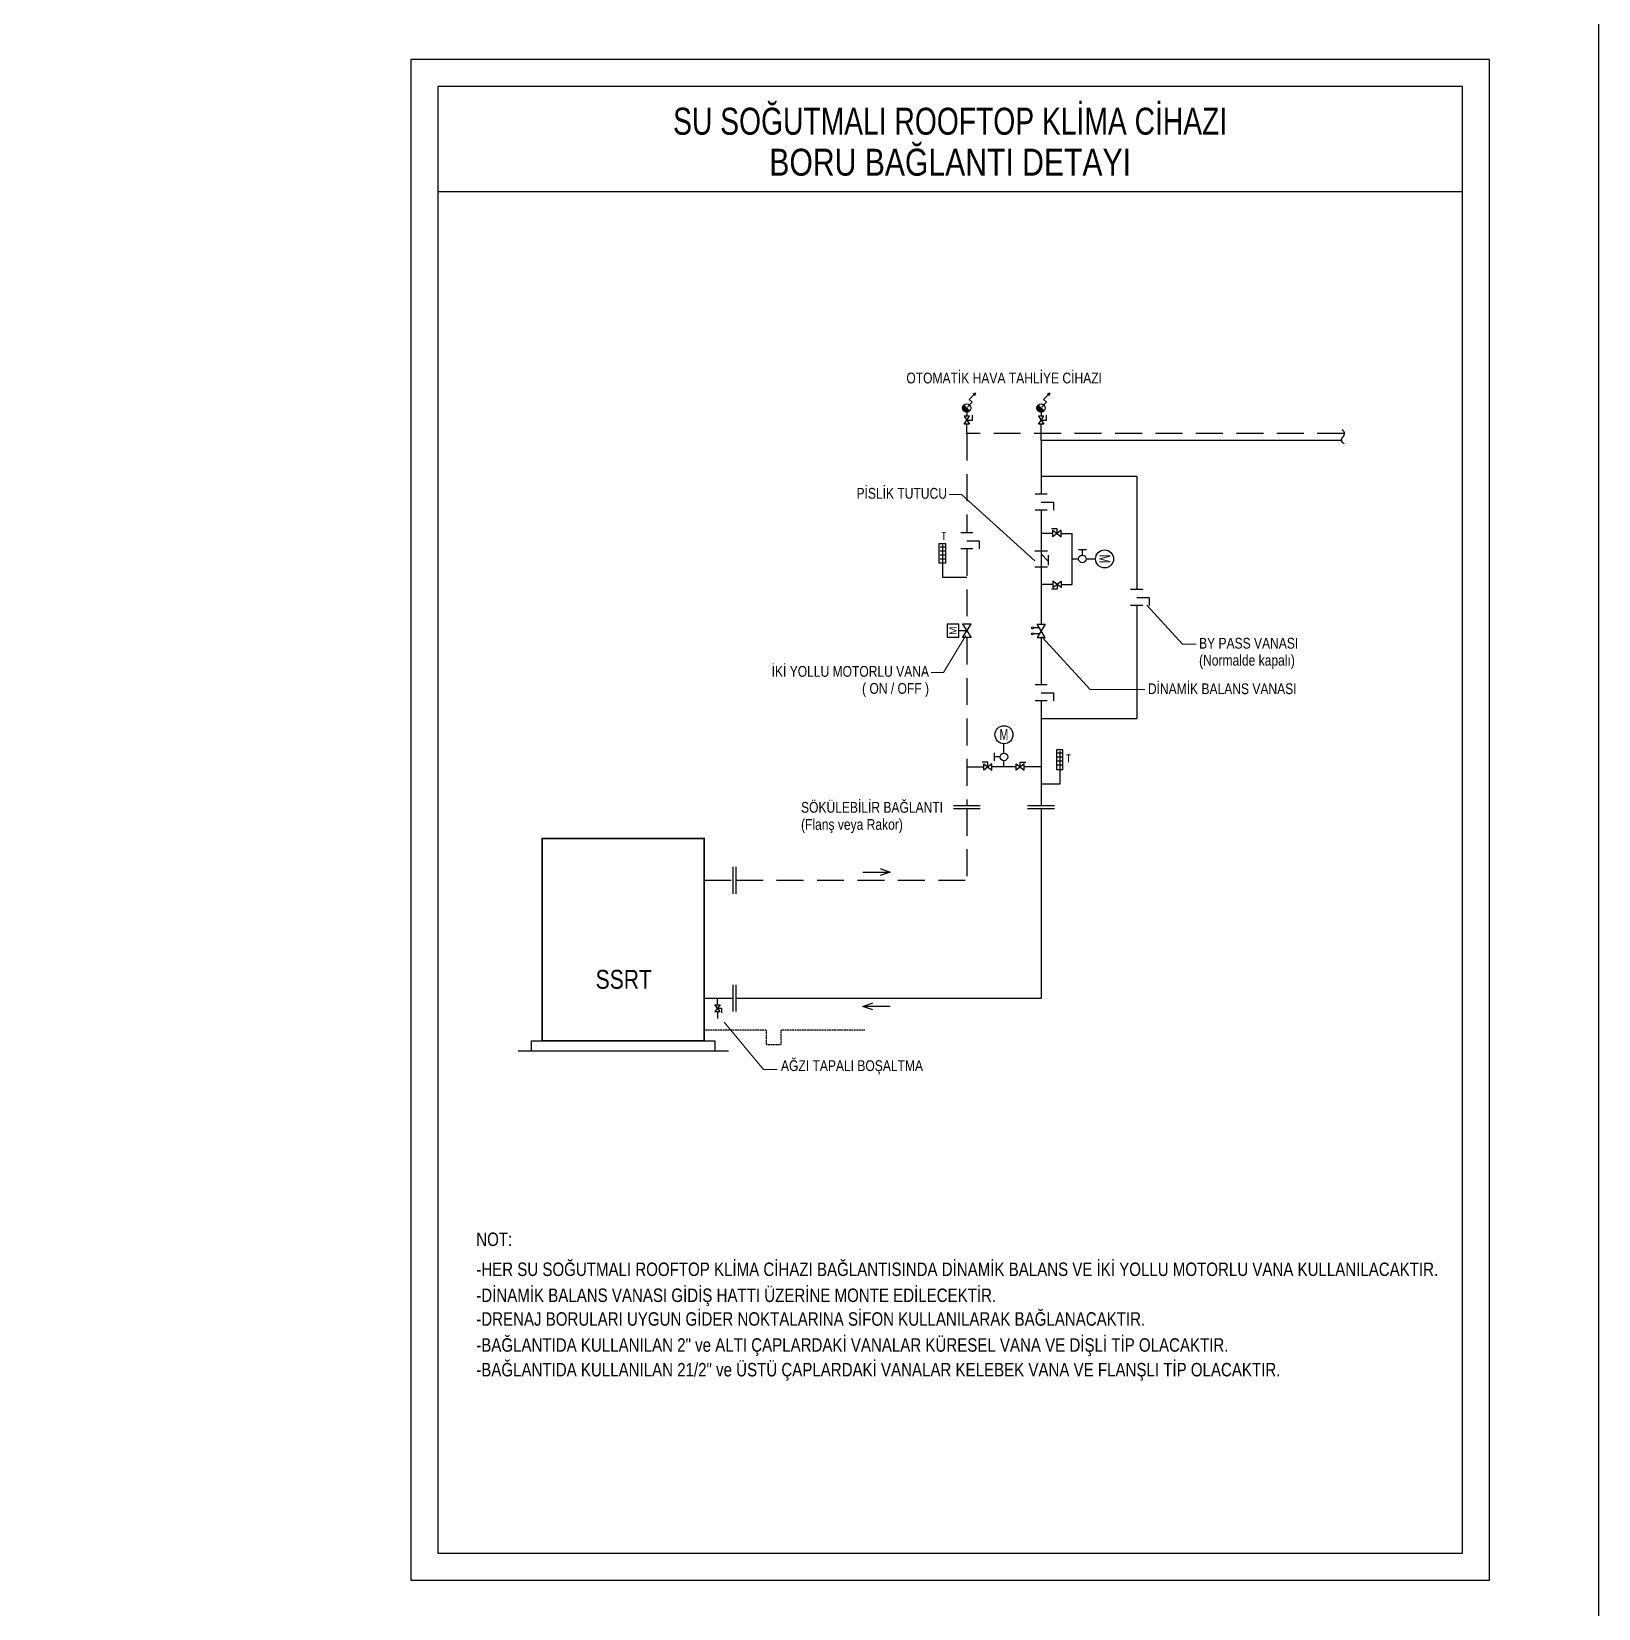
# Model space of a CAD drawing. Header units: centimetres. Extents: x 221889 to 261255, y -30032 to -21832.
# Drawn here: x 255450 to 258355, y -27008 to -24084 of the extents above; entities that cross this region are included whole.
import ezdxf
from ezdxf.enums import TextEntityAlignment as Align

# ---------------------------------------------------------------- set-up
doc = ezdxf.new("R2010")
doc.units = ezdxf.units.CM
doc.header["$LTSCALE"] = 0.2
doc.linetypes.add('DASHED', pattern=[75, 50, -25])
doc.linetypes.add('Hidden', pattern=[0.714375, 0.47625, -0.238125])
doc.layers.get('0').update_dxf_attribs({"color": 252})
for name, color, linetype, lineweight in [('1-BASLIK', 53, 'Continuous', 25), ('T-CIHAZ', 101, 'Continuous', 30), ('T-DRENAJ', 40, 'Hidden', 30), ('T-SOGUTMA', 4, 'Continuous', 30), ('T-STEXT', 181, 'Continuous', 15), ('T-VANA', 135, 'Continuous', 25)]:
    doc.layers.add(name, color=color, linetype=linetype, lineweight=lineweight)
doc.layers.add('T-CIHAZ-NO', color=62, linetype='Continuous')
doc.layers.add('T-TEXT', color=85, linetype='Continuous')
doc.styles.add('ARIAL', font='arial.ttf')
doc.styles.add('LUCIDASANS', font='arial.ttf', dxfattribs={"width": 0.8})
doc.styles.add('ROMANS', font='arial.ttf', dxfattribs={"width": 0.7})
doc.styles.get("Standard").update_dxf_attribs({"font": 'arial.ttf'})

# ---------------------------------------------------------------- blocks, each defined once
blk = doc.blocks.new('A$C5C5A6AF1')
at = {"linetype": 'Continuous'}
blk.add_lwpolyline([(0, 6.5), (-8.7, 6.5), (-8.7, -1.4)], dxfattribs=at)
blk.add_lwpolyline([(4.3, 0), (-4.3, 13), (4.3, 13), (-4.3, 0)], close=True, dxfattribs=at)
blk = doc.blocks.new('P')
for points in [[(0, 17), (35, 52), (57, 31), (103, 77), (84, 70)], [(103, 77), (96, 58)]]:
    blk.add_lwpolyline(points)
blk = doc.blocks.new('A$C7F461CA1')
h = blk.add_hatch()
h.set_pattern_fill('ANSI31', color=256, scale=5, style=0)
h.set_pattern_definition([(45, (-113.77084, -8947.321), (-0.44194174, 0.44194174), [])])
h.paths.add_polyline_path([(-65.8, -5.6, 0.668179), (-52.7, -0.1, 0.198912), (-54.9, 5.3)])
for p, q in [((-65.8, -5.6), (-54.9, 5.3)), ((-52.7, 0.2), (-45.3, 0.2)), ((0, 0), (-30.3, 0))]:
    blk.add_line(p, q)
blk.add_circle((-60.3, -0.1), 7.67)
at = {"xscale": -0.25, "yscale": 0.25, "zscale": 0.25}
blk.add_blockref('P', (-62.2, -3.2), dxfattribs=at)
at = {"xscale": 1.151997189144822, "yscale": 1.151997189144822, "zscale": 1.151997189144822, "rotation": 270}
blk.add_blockref('A$C5C5A6AF1', (-45.3, 0.2), dxfattribs=at)
blk = doc.blocks.new('A$C52EE5F1D')
h = blk.add_hatch()
h.set_pattern_fill('ANSI31', color=256, scale=5, angle=-90, style=0)
h.set_pattern_definition([(315, (-8947.321, 100.9137), (0.44194174, 0.44194174), [])])
h.paths.add_polyline_path([(-5.6, 52.9, 0.668179), (-0.1, 39.8, 0.198912), (5.3, 42)])
for p, q in [((-5.6, 52.9), (5.3, 42)), ((0.2, 39.8), (0.2, 32.5)), ((0, 0), (0, 17.5))]:
    blk.add_line(p, q)
blk.add_circle((-0.1, 47.5), 7.67)
for name, p, xscale, yscale, zscale, rotation in [('P', (-3.2, 49.4), -0.25, 0.25, 0.25, 270), ('A$C5C5A6AF1', (0.2, 32.5), 1.151997189153917, 1.151997189153917, 1.151997189153917, 180)]:
    blk.add_blockref(name, p, dxfattribs=dict(xscale=xscale, yscale=yscale, zscale=zscale, rotation=rotation))
blk = doc.blocks.new('A$C20EE622A')
for p, q in [((32.1, 56.8), (32.1, 0)), ((35.9, 53.5), (28, 53.5)), ((35.9, 46.5), (28, 46.5)), ((35.9, 39.5), (28, 39.5)), ((35.9, 32.5), (28, 32.5)), ((32.1, 0), (0, 0))]:
    blk.add_line(p, q)
blk.add_lwpolyline([(37.5, 59), (26.6, 59), (26.6, 25), (37.5, 25)], close=True)
at = {"style": 'ROMANS', "width": 0.7}
blk.add_text('T', height=14, dxfattribs=at).set_placement((43.2, 37.4))
blk = doc.blocks.new('A$C66D47B88')
blk.add_line((0, 0), (-47.5, 0))
blk.add_lwpolyline([(-30.1, -6), (-47.5, 0), (-30.1, 6)])
blk = doc.blocks.new('A$C58602E55')
for p, q in [((-14, 10.5), (-14, -10.5)), ((14, 10.5), (14, -10.5))]:
    blk.add_line(p, q)
blk.add_lwpolyline([(0, 0), (0, 21.6), (14, 21.6)])
blk = doc.blocks.new('A$C58656B13')
for p, q in [((0, 56.8), (0, 0)), ((-3.7, 53.5), (4.1, 53.5)), ((-3.7, 46.5), (4.1, 46.5)), ((-3.7, 39.5), (4.1, 39.5)), ((-3.7, 32.5), (4.1, 32.5))]:
    blk.add_line(p, q)
blk.add_lwpolyline([(-5.4, 59), (5.6, 59), (5.6, 25), (-5.4, 25)], close=True)
at = {"style": 'ROMANS', "width": 0.7}
blk.add_text('T', height=14, dxfattribs=at).set_placement((-1.7, 65.1))
blk = doc.blocks.new('A$C116709ED')
for p, q in [((38.1, -22.1), (26.1, -7.1)), ((26.1, -7.1), (38.1, -7.1)), ((38.1, -7.1), (26.1, -22.1)), ((26.1, -22.1), (38.1, -22.1)), ((32.1, -14.6), (41.1, -14.6)), ((41.1, -14.6), (41.1, -24.9))]:
    blk.add_line(p, q)
blk = doc.blocks.new('A$C6A526119')
for p, q in [((0, 25.7), (0, 43)), ((-17.5, 11.4), (-17.5, 26)), ((-7, 18.7), (-17.5, 18.7)), ((0, 0), (0, 11.7))]:
    blk.add_line(p, q)
for centre, radius in [((0, 59.7), 16.7), ((0, 18.7), 6.99)]:
    blk.add_circle(centre, radius)
at = {"style": 'ROMANS', "width": 0.7}
blk.add_text('M', height=20, dxfattribs=at).set_placement((-8.3, 50.2))
blk = doc.blocks.new('A$C22F205D8')
for p, q in [((0, -11.2), (0, 11.2)), ((28, 0), (0, 0)), ((22.7, 0), (10.3, -12.4)), ((28, 11.2), (28, -11.2)), ((20.4, -12.4), (3.4, -12.4))]:
    blk.add_line(p, q)
blk = doc.blocks.new('Kesme')
blk.add_lwpolyline([(-21.5, -0.2, 0.576786), (-4.8, -2.7, -0.54493), (11.3, -5.9)], format="xyb")
blk = doc.blocks.new('A$C08A77AC0')
for p, q in [((0, -14), (0, 0)), ((0, -28), (0, -42.1))]:
    blk.add_line(p, q)
blk.add_lwpolyline([(-5.6, -28), (5.6, -28), (-5.6, -14), (5.6, -14)], close=True)
blk.add_lwpolyline([(0, -21), (8.4, -21), (8.4, -30.6)])
blk = doc.blocks.new('UITNRXDTFYESER')
for p, q in [((12.5, 36.4), (-12.5, 36.4)), ((-12.5, 15), (-12.5, 36.4)), ((12.5, 15), (12.5, 36.4)), ((-12.5, 15), (12.5, 15)), ((-12.5, -8.3), (-12.5, 8.3)), ((12.5, 8.3), (-12.5, -8.3)), ((-12.5, 8.3), (12.5, -8.3)), ((0, 0), (0, 15)), ((12.5, -8.3), (12.5, 8.3))]:
    blk.add_line(p, q)
at = {"text_generation_flag": 4}
blk.add_text('M', height=13.6, rotation=180, dxfattribs=at).set_placement((8.1, 18.8))
blk = doc.blocks.new('A$C031019F5')
for p, q in [((30, 9.2), (0, -9.2)), ((0, 9.2), (30, -9.2)), ((0, -9.2), (0, 9.2)), ((30, -9.2), (30, 9.2)), ((8.1, -4.2), (8.1, -17.2)), ((21.9, -4.2), (21.9, -17.2))]:
    blk.add_line(p, q)
for centre in [(8.1, -19.4), (21.9, -19.4)]:
    blk.add_circle(centre, 2.25)

msp = doc.modelspace()

# ---------------------------------------------------------------- linework, layer by layer
msp.add_line((256352.1, -25974.3), (256742, -25974.3))
for points in [[(256376.6, -25974.3), (256376.6, -25955.6), (256396.6, -25955.6)], [(256696.6, -25955.6), (256716.6, -25955.6), (256716.6, -25974.3)]]:
    msp.add_lwpolyline(points)
at = {"layer": '1-BASLIK'}
msp.add_lwpolyline([(258354.9, -29831.8), (222088.7, -29831.8), (222088.7, -22031.8), (258354.9, -22031.8)], close=True, dxfattribs=at)
at = {"layer": 'T-CIHAZ', "const_width": 3}
msp.add_lwpolyline([(256696.6, -25580.6), (256396.6, -25580.6), (256396.6, -25955.6), (256696.6, -25955.6), (256696.6, -25580.6)], dxfattribs=at)
at = {"layer": 'T-DRENAJ', "ltscale": 5}
for p, q in [((256811.8, -25935.9), (256696.6, -25935.9)), ((256811.8, -25935.9), (256811.8, -25962.3)), ((256994.6, -25935.9), (256839.4, -25935.9)), ((256839.4, -25962.3), (256839.4, -25935.9)), ((256811.8, -25962.3), (256839.4, -25962.3))]:
    msp.add_line(p, q, dxfattribs=at)
at = {"layer": 'T-SOGUTMA', "linetype": 'DASHED', "ltscale": 5}
for p, q in [((257883.6, -24829.8), (257183.8, -24829.8)), ((257183.8, -24829.8), (257183.8, -25013.5)), ((257183.8, -25043.5), (257183.8, -25182.9)), ((257183.8, -25207.9), (257183.8, -25519.9)), ((257183.8, -25525.5), (257183.8, -25658)), ((256696.6, -25658), (256750.4, -25658)), ((256756, -25658), (257183.8, -25658))]:
    msp.add_line(p, q, dxfattribs=at)
at = {"layer": 'T-SOGUTMA'}
for p, q in [((257879.3, -24842.6), (257321.6, -24842.6)), ((257321.6, -24842.6), (257321.6, -24941.8)), ((257321.6, -24908.9), (257498.8, -24908.9)), ((257498.8, -24908.9), (257498.8, -25118.5)), ((257321.6, -24971.8), (257321.6, -25047.1)), ((257343.5, -25015), (257321.6, -25015)), ((257358.5, -25015), (257379.4, -25015)), ((257379.4, -25109.2), (257379.4, -25015)), ((257321.6, -25077.1), (257321.6, -25182.9)), ((257343.5, -25109.2), (257321.6, -25109.2)), ((257358.5, -25109.2), (257379.4, -25109.2)), ((257498.8, -25148.5), (257498.8, -25358.2)), ((257321.6, -25207.8), (257321.6, -25295.3)), ((257321.6, -25325.3), (257321.6, -25519.9)), ((257321.6, -25358.2), (257498.8, -25358.2)), ((257183.8, -25447.9), (257215.3, -25447.9)), ((257275.2, -25447.9), (257230.3, -25447.9)), ((257321.6, -25447.9), (257290.2, -25447.9)), ((257321.6, -25525.5), (257321.6, -25876.6)), ((256696.6, -25876.6), (256750.4, -25876.6)), ((256756, -25876.6), (257321.6, -25876.6))]:
    msp.add_line(p, q, dxfattribs=at)
at = {"layer": 'T-STEXT'}
for p, q in [((257174, -24942.6), (257150.8, -24942.6)), ((257309.7, -25065.8), (257174, -24942.6)), ((257517.4, -25147.9), (257583.5, -25220.1)), ((257140.7, -25272.8), (257182.1, -25204.2)), ((257323, -25206.6), (257412.6, -25304.5)), ((257583.5, -25220.1), (257608.8, -25220.1)), ((257140.7, -25272.8), (257117.5, -25272.8)), ((257412.6, -25304.5), (257513.9, -25304.5)), ((256733.6, -25920.9), (256806.5, -26009)), ((256806.5, -26009), (256831.9, -26009))]:
    msp.add_line(p, q, dxfattribs=at)
at = {"layer": 'T-TEXT'}
msp.add_line((256202.9, -24380.5), (258102.9, -24380.5), dxfattribs=at)
for points in [[(256152.9, -26955.9), (258152.9, -26955.9), (258152.9, -24135.9), (256152.9, -24135.9)], [(256202.9, -26905.9), (258102.9, -26905.9), (258102.9, -24185.9), (256202.9, -24185.9)]]:
    msp.add_lwpolyline(points, close=True, dxfattribs=at)
at = {"layer": 'T-VANA'}
for p, q in [((257183.8, -25096.7), (257138.5, -25096.7)), ((257208.8, -25519.9), (257158.8, -25519.9)), ((257208.8, -25525.5), (257158.8, -25525.5)), ((257346.6, -25519.9), (257296.6, -25519.9)), ((257346.6, -25525.5), (257296.6, -25525.5)), ((256750.4, -25683), (256750.4, -25633)), ((256756, -25683), (256756, -25633)), ((256750.4, -25901.6), (256750.4, -25851.6)), ((256756, -25901.6), (256756, -25851.6))]:
    msp.add_line(p, q, dxfattribs=at)

# ---------------------------------------------------------------- block references
at = {"layer": 'T-TEXT', "xscale": -0.7795477616236894, "yscale": 0.7795477616236894, "zscale": 0.7795477616208037, "rotation": 270}
msp.add_blockref('Kesme', (257883.7, -24831.7), dxfattribs=at)
at = {"layer": 'T-VANA'}
for name, p, xscale, yscale, zscale in [('A$C52EE5F1D', (257183.8, -24829.8), 1.000001666689059, 1.000001666689059, 1.000001666689059), ('A$C58656B13', (257138.5, -25096.7), 1.071430357143981, 1.071430357143981, 1.071430357143981), ('A$C6A526119', (257252.7, -25447.9), 1.000001666689059, 1.000001666689059, 1.000001666689059), ('A$C20EE622A', (257321.6, -25479.6), 1.071430357143981, 1.071430357143981, 1.071430357143981), ('A$C08A77AC0', (256721.6, -25876.6), 0.892857142855064, 0.892857142855064, 0.892857142855064), ('A$C66D47B88', (257041.7, -25891.9), 1.071430357143981, 1.071430357143981, 1.071430357143981)]:
    msp.add_blockref(name, p, dxfattribs=dict(at, xscale=xscale, yscale=yscale, zscale=zscale))
for name, p, xscale, yscale, zscale, rotation in [('A$C7F461CA1', (257321.6, -24842.6), 1.000001666674507, 1.000001666674507, 1.000001666674507, 270), ('A$C58602E55', (257321.6, -24956.8), 1.071430357143981, 1.071430357143981, 1.071430357143981, 270), ('A$C58602E55', (257183.8, -25028.5), 1.071430357143981, 1.071430357143981, 1.071430357143981, 270), ('A$C116709ED', (257365.6, -25047.1), -1.000001666689059, 1.000001666674507, 1.000001666675, 270), ('A$C22F205D8', (257321.6, -25077.1), 1.071430357143981, 1.071430357143981, 1.071430357143981, 90), ('A$C6A526119', (257379.4, -25062.1), 1.000001666689059, 1.000001666689059, 1.000001666689059, 270), ('A$C116709ED', (257365.6, -25077.1), 1.000001666689059, 1.000001666689059, 1.000001666689059, 270), ('A$C58602E55', (257498.8, -25133.5), 1.071430357143981, 1.071430357143981, 1.071430357143981, 270), ('A$C031019F5', (257321.6, -25182.9), 0.8320742430223618, 0.8320742430223618, 0.8320742430223618, 269.9999999999999), ('A$C58602E55', (257321.6, -25310.3), 1.071430357143981, 1.071430357143981, 1.071430357143981, 270), ('A$C116709ED', (257237.4, -25480), -1.000001666689059, 1.000001666674507, 1.000001666675, 270), ('A$C116709ED', (257268.1, -25480), 1.000001666689059, 1.000001666689059, 1.000001666689059, 90), ('A$C66D47B88', (256990.8, -25642.7), 1.071430357143981, 1.071430357143981, 1.071430357143981, 180)]:
    msp.add_blockref(name, p, dxfattribs=dict(at, xscale=xscale, yscale=yscale, zscale=zscale, rotation=rotation))
at = {"layer": 'T-VANA', "rotation": 90}
msp.add_blockref('UITNRXDTFYESER', (257183.8, -25195.4), dxfattribs=at)

# ---------------------------------------------------------------- texts
at = {"layer": 'T-CIHAZ-NO', "style": 'LUCIDASANS', "width": 0.8}
msp.add_text('SSRT', height=35, dxfattribs=at).set_placement((256547.7, -25841.6), align=Align.MIDDLE)
at = {"layer": 'T-STEXT', "style": 'ARIAL', "width": 0.8}
for s, p in [('OTOMATİK HAVA TAHLİYE CİHAZI', (257071.7, -24736.6)), ('PİSLİK TUTUCU', (256979.3, -24950.4)), ('BY PASS VANASI', (257614.4, -25228.4)), ('(Normalde kapalı)', (257614.4, -25260)), ('DİNAMİK BALANS VANASI', (257519.5, -25312.8)), ('SÖKÜLEBİLİR BAĞLANTI ', (256876.4, -25532.7)), ('(Flanş veya Rakor)', (256876.4, -25564.4))]:
    msp.add_text(s, height=20, dxfattribs=at).set_placement(p)
for s, p in [('İKİ YOLLU MOTORLU VANA', (257113.7, -25270.6)), ('( ON / OFF )', (257113.7, -25302.2))]:
    msp.add_text(s, height=20, dxfattribs=at).set_placement(p, align=Align.MIDDLE_RIGHT)
msp.add_text('AĞZI TAPALI BOŞALTMA', height=20, dxfattribs=at).set_placement((256970.9, -26002.2), align=Align.MIDDLE)
at = {"layer": 'T-TEXT', "style": 'ARIAL'}
for s, width, p in [('SU SOĞUTMALI ROOFTOP KLİMA CİHAZI', 0.75, (257152.9, -24250.4)), ('BORU BAĞLANTI DETAYI', 0.8, (257152.9, -24326.4))]:
    msp.add_text(s, height=50, dxfattribs=dict(at, width=width)).set_placement(p, align=Align.MIDDLE_CENTER)
at = {"layer": 'T-TEXT', "style": 'ARIAL', "width": 0.8}
for s, p in [('NOT:', (256274.2, -26336.2)), ('-HER SU SOĞUTMALI ROOFTOP KLİMA CİHAZI BAĞLANTISINDA DİNAMİK BALANS VE İKİ YOLLU MOTORLU VANA KULLANILACAKTIR.', (256274.2, -26391.8)), ('-DİNAMİK BALANS VANASI GİDİŞ HATTI ÜZERİNE MONTE EDİLECEKTİR.', (256274.2, -26440)), ('-DRENAJ BORULARI UYGUN GİDER NOKTALARINA SİFON KULLANILARAK BAĞLANACAKTIR.', (256274.2, -26484)), ('-BAĞLANTIDA KULLANILAN 2" ve ALTI ÇAPLARDAKİ VANALAR KÜRESEL VANA VE DİŞLİ TİP OLACAKTIR.', (256274.2, -26532.2)), ('-BAĞLANTIDA KULLANILAN 21/2" ve ÜSTÜ ÇAPLARDAKİ VANALAR KELEBEK VANA VE FLANŞLI TİP OLACAKTIR.', (256274.2, -26578))]:
    msp.add_text(s, height=25, dxfattribs=at).set_placement(p)

doc.saveas('drawing.dxf')
